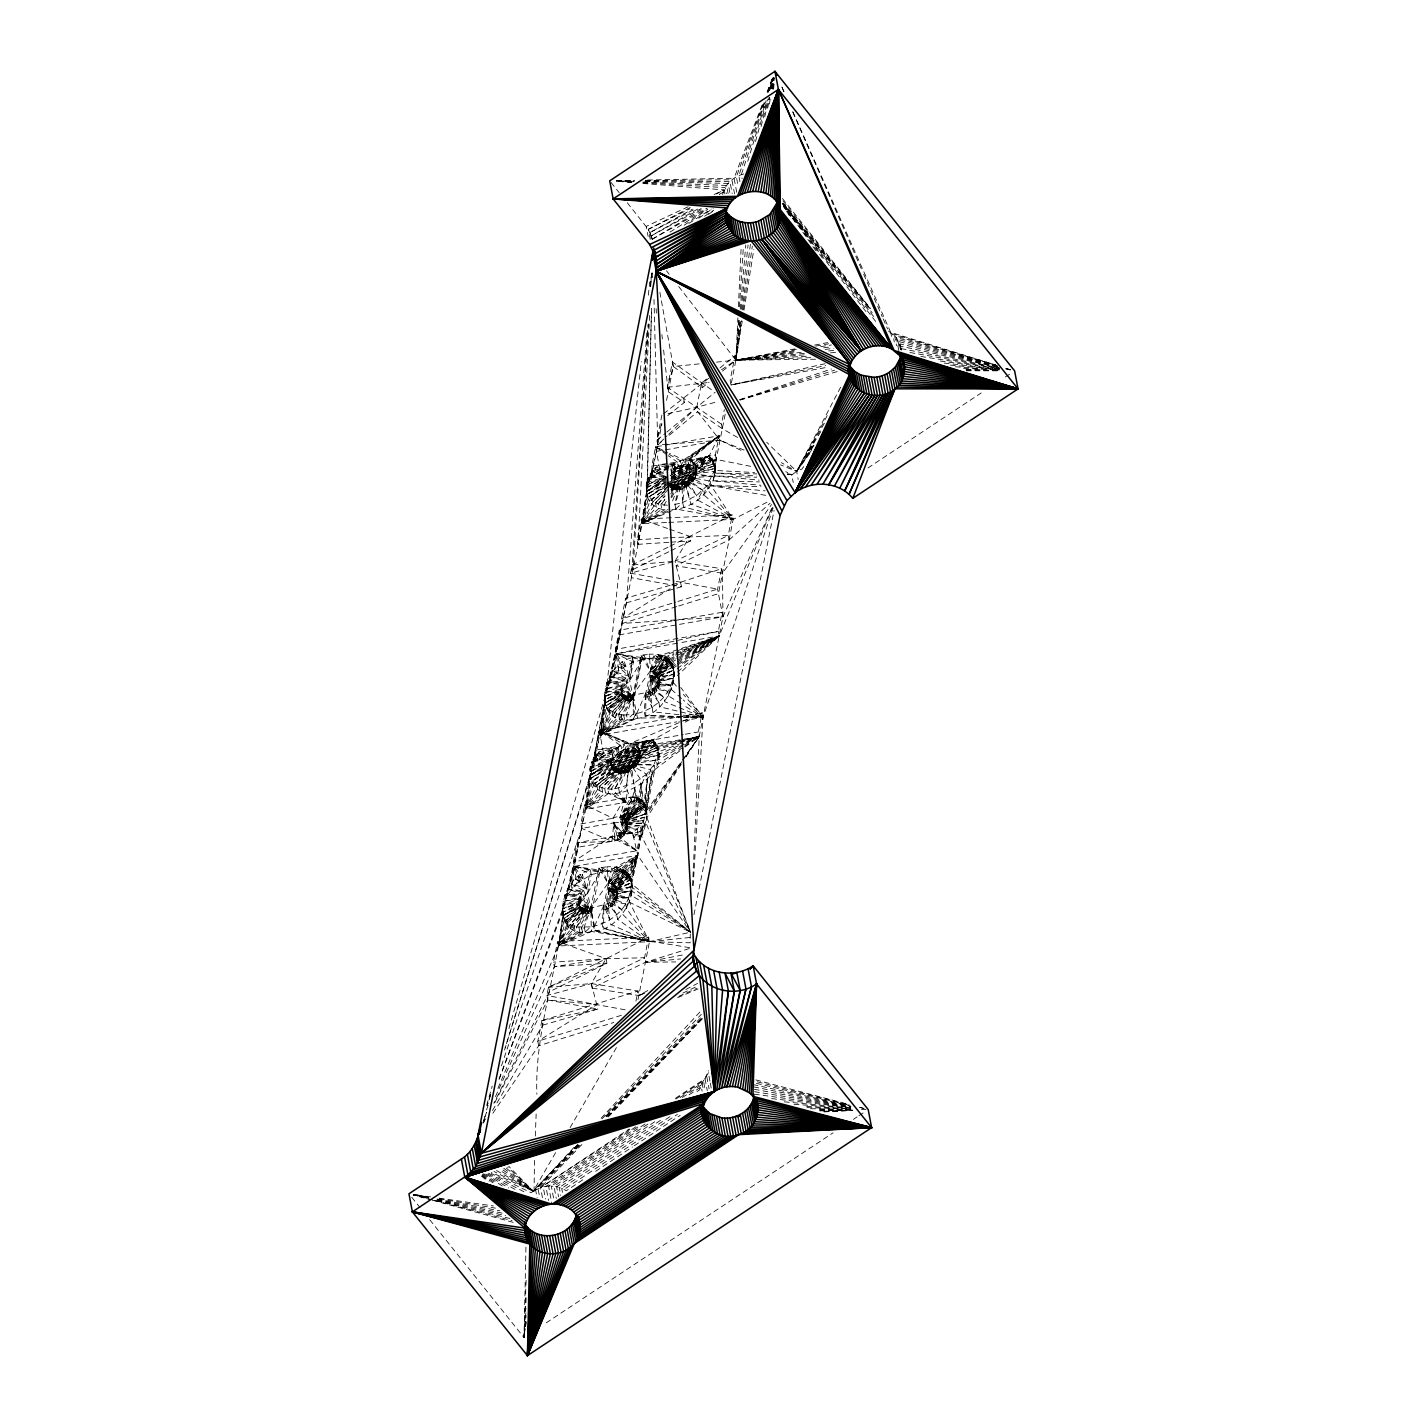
<?xml version="1.0" encoding="UTF-8"?>
<svg xmlns="http://www.w3.org/2000/svg" width="1427" height="1427" viewBox="0 0 1427 1427"><rect width="100%" height="100%" fill="white"/><g stroke="black" fill="none" stroke-linecap="round" stroke-linejoin="round"><path stroke-width="0.75" stroke-dasharray="5 3.75" d="M497.898 1088.373L558.421 945.994L649.481 941.695L690.49 932.17L632.179 887.362C632.339 879.086 625.222 872.646 617.374 871.701L612.022 866.671L607.081 866.76L608.954 888.093L608.937 908.125L604.638 909.909L603.782 905.396L612.022 866.671C652.924 870.238 624.295 930.868 594.577 930.796C549.484 944.656 556.334 877.141 590.403 870.131L591.26 874.644L587.585 893.141L591.688 912.674C575.866 918.399 574.671 893.213 586.729 888.611L590.403 870.131M677.504 726.343L652.835 739.899L637.744 746.339L638.6 750.852L611.594 768.154C609.543 760.716 615.697 753.759 621.904 750.441L621.048 745.929L602.64 748.622L593.935 757.594L594.791 762.125L596.486 759.717L595.541 749.853L599.34 730.695L630.288 743.485C648.786 745.233 638.868 773.559 623.403 772.988C601.07 775.664 611.559 739.739 630.288 743.485L652.835 739.899C685.067 777.269 585.623 824.11 590.189 766.888L592.473 766.638C595.523 738.954 610.292 715.159 629.646 696.037L648.143 692.077L651.051 695.609C658.65 691.863 661.985 682.445 658.329 674.686L672.991 666.908L674.293 674.864C674.472 666.57 667.354 660.148 659.488 659.185L654.137 654.155L645.896 692.88L646.752 697.393L651.051 695.609L651.069 675.577L649.196 654.244C695.555 651.122 669.548 717.674 636.692 718.28C591.42 732.033 598.448 664.643 632.518 657.615L633.374 662.128L629.699 680.625L633.82 700.158C617.98 705.866 616.803 680.75 628.843 676.095L632.518 657.615L629.699 680.625L623.528 686.619L621.548 693.593L621.583 694.788L630.502 700.568L629.646 696.037L622.832 694.574L620.691 689.063L604.584 692.88L605.262 701.085L594.791 762.125L505.104 1047.953M682.623 746.018L658.614 759.788L657.793 747.284L639.064 755.008C636.174 765.71 616.089 775.557 610.435 762.517L590.189 775.503L611.238 764.658L635.889 748.907L640.152 753.545L640.402 754.58L615.501 772.168L614.645 767.637L592.58 780.819L593.436 785.349C578.452 824.164 577.864 866.92 563.933 905.913L499.093 1078.883M671.885 509.51C696.412 509.938 727.645 478.562 709.148 456.034L690.222 460.118L680.429 460.725L670.529 467.467M725.184 414.205L716.211 459.44L713.446 480.845L761.001 485.305M637.994 999.631L649.481 941.695L648.625 937.164L606.1 958.694L591.313 983.578L592.169 988.09L645.396 962.28L691.274 947.956L591.349 931.439L590.849 908.143L598.805 867.937L607.081 866.76L607.938 871.273L617.374 871.701L637.762 855.308L645.932 807.95L626.096 820.079C630.698 829.872 622.493 840.806 611.987 841.324L578.006 847.228L565.716 899.599L564.86 895.068L581.449 893.302L582.305 897.815L591.688 912.674L599.661 872.45L598.805 867.937L602.533 871.951L607.938 871.273L637.762 855.308L640.705 831.638L577.15 842.715L573.351 861.854L576.615 883.474L568.41 893.748L567.554 889.217L583.75 890.84L591.688 912.674L579.433 906.109L578.898 898.849L563.094 901.4L563.326 909.927C557.779 971.912 534.572 1031.471 536.873 1094.224M693.201 885.668L703.029 717.317L702.173 712.804L599.34 730.695L600.196 735.226L633.463 718.923L632.964 695.645L640.937 655.421L649.196 654.244L650.052 658.757L659.488 659.185L673.883 653.584M604.638 909.909L608.954 888.093L617.427 897.155L616.571 892.624L630.645 890.894L631.501 895.425L690.49 932.17L645.503 813.907L626.524 821.328L644.665 817.207L645.521 821.738L641.561 836.168L623.349 830.585L625.65 833.172L624.794 828.641C631.572 820.347 620.549 813.551 613.004 818.313L584.66 804.757L585.516 809.287L625.971 802.242L625.115 797.711L613.004 818.313L613.86 822.826L617.945 839.647L617.088 835.134L624.794 828.641L632.643 833.065L637.762 855.308L619.443 872.165L618.587 867.652L590.849 908.143L593.721 926.266L591.349 931.439L558.421 945.994L563.13 913.601L562.47 905.396L563.933 905.913L581.734 828.427L580.878 823.914L584.66 804.757L630.93 797.087L633.499 797.104L634.355 801.635L625.971 802.242L608.651 793.466L607.795 788.935L625.597 767.672L626.453 772.203L637.976 763.534L637.12 759.021L658.15 752.457L653.976 764.961L631.162 764.836L634.605 787.918L634.355 801.635C652.852 801.974 646.27 826.108 641.561 836.168L690.49 932.17L629.557 902.292L628.701 897.761L631.251 886.666L630.859 879.424L616.196 887.202C619.871 894.961 616.535 904.379 608.937 908.125L608.08 903.594C617.356 900.883 621.316 882.314 608.098 883.581L598.805 867.937M676.416 686.191L673.615 682.909L673.437 670.333L658.614 675.417L659.791 682.552L651.069 675.577L646.752 697.393M429.759 1219.764L524.012 1337.563L525.974 1245.682M668.728 542.331L638.03 544.347L647.305 487.552L651.515 308.446L646.984 489.532C644.933 501.43 656.991 510.955 668.264 509.724M501.448 1065.826L581.734 828.427L613.86 822.826L624.205 835.116L619.924 817.493L633.499 797.104L637.905 797.854L640.616 803.08L640.438 779.32L631.162 764.836L650.712 769.635L651.568 774.147L646.538 810.75L681.232 761.84M525.082 1328.698L524.012 1337.563L526.206 1278.324M534.429 1160.329L534.055 1195.184M535.321 1136.088L536.142 1114.059M608.651 793.466L585.516 809.287L596.878 785.189L617.695 768.6L619.675 773.238L639.92 759.539L639.546 750.067L652.835 739.899L683.194 734.602M692.577 885.471L699.23 736.475L722.936 616.803L722.508 573.226L721.652 568.713L675.007 561.257L689.794 536.374L732.336 514.844L733.193 519.374L718.459 593.65L722.936 616.803L620.121 634.712L615.465 649.339L618.729 670.958L614.163 675.863L607.831 687.083L508.315 1030.597M689.883 937.485L649.481 941.695L610.649 924.321L606.029 904.575L606.885 909.106L608.954 888.093L617.677 895.068L616.66 891.054L613.325 888.736L608.954 888.093L616.91 899.081L616.054 894.551L628.701 897.761C622.636 913.655 606.885 924.143 590.493 926.908L585.248 932.116L558.421 945.994L567.518 926.194L567.678 922.663L584.749 908.517L590.849 908.143L608.08 903.594L616.714 914.761L617.57 919.291L649.481 941.695L690.133 942.783L690.293 933.954M731.391 382.918L735.904 360.157L737.866 317.864M738.401 306.734L741.095 248.851M649.66 315.403L638.03 544.347L637.173 539.834L641.276 519.143L732.336 514.844L728.252 535.446L729.108 539.959L675.863 565.77L722.508 573.226L771.525 504.552M651.568 277.605L651.8 273.163M524.868 1328.805L524.012 1337.563L526.188 1297.892M626.721 824.235L623.1 822.113L613.86 822.826L611.987 841.324L581.734 828.427L591.616 762.125L612.504 753.652L612.129 760.609L633.677 748.212L635.889 748.907L635.033 744.395L652.835 739.899L653.691 744.412L658.65 751.815L682.998 742.611M673.954 620.674L722.098 612.29L718.298 631.43L616.321 653.869L614.163 675.863L609.668 676.719L610.524 681.232L633.053 569.498L648.393 323.947M650.73 286.345L651.568 273.074L650.605 286.506M682.784 747.516L657.187 764.694L657.776 755.275L637.12 759.021L658.15 749.799L659.006 754.33L683.141 743.61M670.066 537.676L728.252 535.446L675.007 561.257L681.571 586.711L631.412 577.703L648.126 324.286M633.32 768.386L632.464 763.873L653.976 764.961C644.522 775.378 638.208 787.811 638.761 802.366L634.605 787.918L631.786 801.599L627.345 790.915L626.489 786.384L629.057 766.138L632.018 769.349L631.162 764.836L646.538 774.183L647.394 778.714L645.468 807.718L643.791 801.867L637.905 797.854L621.173 817.493L620.781 822.023L625.65 833.172M722.508 371.127L735.904 360.157L738.544 320.219M739.418 306.912L743.378 246.996M524.012 1337.563L524.672 1328.68M524.851 1326.468L526.171 1308.72M773.648 89.098L774.147 82.445M646.806 332.83L626.435 602.854L606.065 693.397L600.196 735.226L676.773 721.884M650.302 286.363L650.98 277.498M671.1 476.993L689.937 464.364L690.222 460.118L695.181 464.203L696.661 470.732L670.904 487.784C685.192 498.005 709.736 467.307 687.404 464.15L670.155 475.601L688.706 464.185L689.08 459.833L719.154 435.77L720.011 440.301L743.913 451.699M721.438 369.807L735.904 360.157L739.329 320.272M740.274 309.195L745.786 244.962M565.716 899.599L574.207 866.385L637.762 855.308L630.734 880.905L629.182 875.019L615.322 885.935L615.608 889.913L608.954 888.093L617.16 898.261L616.303 893.73L630.645 890.894L629.557 902.292L649.481 941.695L594.577 930.796L593.721 926.266M681.571 698.481L671.671 689.776L673.366 674.168L658.917 677.094L655.796 686.387L648.143 692.077L649 696.59L651.069 675.577L657.062 676.933L659.666 680.75L651.069 675.577L652.924 694.45L650.213 691.096L652.763 711.805L681.178 714.927M525.082 1326.611L526.135 1315.658M773.273 88.866L774.13 80.108M575.759 878.943L586.729 888.611L582.198 874.198L583.054 878.711L578.773 876.481L579.612 881.012L575.759 878.943L576.615 883.474L591.26 874.644L602.533 871.951L601.695 867.438L607.938 871.273L574.207 866.385L572.049 888.379L571.192 883.848L586.729 888.611L587.585 893.141L581.413 899.135L579.469 907.304L588.388 913.084L587.532 908.553L572.013 925.481L570.871 928.923L558.421 945.994L557.565 941.463L648.625 937.164L644.558 957.749L645.396 962.28L675.702 961.923M639.314 749.014L652.835 739.899L633.963 743.984L634.819 748.497L591.099 778.197C595.059 787.151 605.762 790.094 614.769 788.863L625.597 767.672L611.148 789.06L612.005 793.59L625.971 802.242L615.626 793.376L614.769 788.863L628.486 766.442L626.489 786.384L619.514 792.841L625.971 802.242L627.345 790.915M650.712 769.635L647.394 778.714L644.647 806.398L643.791 801.867L622.243 817.582L622.029 822.023L626.685 831.138L625.829 826.608L640.224 825.805L643.506 820.293L626.649 822.291L644.665 817.207M667.087 463.543L658.899 464.756L651.889 471.338L646.449 483.022L647.305 487.552L652.745 475.851L651.818 465.987L655.599 446.847L719.154 435.77L715.355 454.928L709.148 456.034L695.573 465.166C697.286 472.712 690.918 479.329 684.746 482.594L682.748 502.536L683.604 507.049L733.193 519.374L768.778 501.323M677.575 643.202L616.321 653.869L607.831 687.083L605.209 688.884L606.065 693.397L641.294 361.566M648.34 295.193L649.749 281.922M716.461 362.137L735.904 360.157L740.114 320.272M741.273 309.195L748.069 244.927M525.35 1326.486L526.153 1319.85M772.845 89.063L774.183 77.986M815.548 359.229L735.904 360.157L740.809 320.825M742.183 309.909L750.388 244.356M633.481 837.595L641.08 830.318L640.224 825.805L632.643 833.065L633.481 837.595L641.561 836.168L642.025 823.165L626.631 823.325L627.505 826.804L626.275 820.471L645.503 813.907L626.096 820.079L645.682 806.237L643.791 801.867M641.08 830.318L642.881 827.678L642.025 823.165L626.453 824.467L627.309 828.998L623.1 822.113L622.243 817.582L642.774 800.672L643.631 805.203L647.394 778.714M668.799 551.75L633.053 569.498L642.132 523.673L646.984 489.532L646.146 485.002L666.623 476.172L647.876 478.259L648.732 482.79L646.449 483.022L647.305 487.552M525.618 1326.593L526.26 1322.205M772.417 88.902L774.023 77.932M810.821 357.66L735.904 360.157L741.576 320.683M743.164 309.713L752.332 246.122M666.552 522.514L642.132 523.673L646.859 492.707M714.927 467.949L716.211 459.44L715.355 454.928L710.004 460.564L713.536 464.292L715.284 470.464L754.598 472.551M634.819 748.497L611.362 763.142L610.506 758.629L589.868 768.868L590.6 776.556L585.516 809.287L605.53 793.02L604.673 788.489L622.547 768.475L623.403 772.988L637.976 763.534M643.631 805.203L641.294 783.851L642.239 804.025L641.383 799.512L622.243 817.582L644.612 803.187L646.11 809.163L653.976 764.961L654.832 769.492L646.538 810.75M806.291 356.251L735.904 360.157L742.236 321.093M743.984 310.248L753.848 249.475M563.362 916.955L558.421 945.994L582.448 932.134L590.849 908.143L595.434 930.582L649.481 941.695L626.596 908.553L625.74 904.04L613.681 898.903L614.538 903.416L608.954 888.093L616.179 890.448L615.822 886.524L629.878 876.392L631.287 882.368L637.762 855.308L690.49 932.17L632.107 891.197L631.251 886.666L616.803 889.61L617.552 893.248L608.954 888.093L610.81 906.966L609.953 902.435L621.744 909.695L622.6 914.225L649.481 941.695L602.908 928.192L602.051 923.679L603.782 905.396L609.793 919.809L608.08 903.594M652.924 694.45L652.068 689.937L654.583 693.112L651.069 675.577L659.542 684.639L658.685 680.108L672.759 678.396C669.209 697.714 651.354 711.36 632.607 714.41L627.381 719.6L600.196 735.226L605.494 704.456L604.406 696.572L620.691 689.063L622.047 696.84L627.719 700.514L626.863 696.001L608.776 709.148L609.632 713.678L600.196 735.226L636.692 718.28C627.719 696.965 641.062 676.344 640.937 655.421L644.665 659.435L650.052 658.757L719.154 635.96L772.453 507.513M769.367 104.046L770.491 97.5M771.989 88.795L773.862 77.896M651.568 774.147L645.468 807.718L644.612 803.187L623.135 817.76L627.309 828.998L622.029 822.023L621.173 817.493L633.499 797.104M592.473 766.638L605.44 697.411L591.046 771.401L589.868 768.868L610.31 760.02L612.094 769.171L639.26 751.69L638.921 748.051L652.835 739.899L631.59 743.538L632.446 748.051L612.129 760.609L611.273 756.078L591.616 762.125L592.473 766.638L596.397 754.366L603.496 753.135L599.34 730.695L628.897 743.574L629.753 748.087L612.129 760.609L631.144 748.016L633.677 748.212L632.821 743.699L652.835 739.899L638.404 747.159L639.26 751.69L612.754 770.098L611.898 765.568L591.099 778.197L612.736 766.388L613.592 770.919L640.152 753.545L639.546 750.067L654.279 741.13L655.136 745.643L699.23 736.475L698.374 731.944L702.173 712.804L630.288 743.485L631.144 748.016L621.904 750.441L624.152 744.591L599.34 730.695L621.048 745.929M667.925 511.401L642.132 523.673L647.305 496.15L646.146 485.002L666.587 477.456L646.449 491.637L648.215 498.844L642.132 523.673L675.774 508.993L682.748 502.536L696.697 495.454L706.971 485.769L714.035 471.409L694.164 473.853L695.02 478.384L679.662 489.14L676.273 484.859L670.94 483.771L671.796 488.302L696.751 471.838L672.741 488.712L671.903 484.181M626.596 908.553L628.701 897.761L615.269 896.424L616.125 900.936L608.954 888.093L616.66 891.054L615.822 886.524M681.357 703.886L668.71 696.055L670.815 685.263L658.168 682.052L659.024 686.565L651.069 675.577L657.722 677.397L656.866 672.884L650.213 671.065L640.937 655.421M625.222 1009.817L546.862 995.511L591.313 983.578L644.558 957.749L606.1 958.694L548.485 987.288L546.862 995.511L547.718 1000.024L494.17 1103.82M495.472 1096.596L554.336 966.668L553.48 962.155L557.565 941.463L606.1 958.694L606.957 963.207L549.341 991.801L493.849 1103.303M671.778 621.048L619.264 630.199L615.465 649.339L718.298 631.43L719.154 635.96L677.433 675.631M670.119 585.302L625.579 598.323L621.494 618.926L622.35 623.438L606.065 693.397M661.896 415.061L656.902 440.337L657.758 444.849L720.011 440.301L744.216 450.111M667.747 415.632L684.389 402.432L668.264 391.819L667.408 387.306L672.42 361.994L711.752 389.946M670.815 468.984L671.386 471.998L674.757 468.805L673.901 464.274L650.195 473.746L651.051 478.259L661.932 423.801M666.57 400.363L673.276 366.507L659.898 292.392M613.004 716.425L612.147 711.895L628.183 696.073L629.039 700.603L622.047 696.84L630.502 700.568L621.548 693.593L633.82 700.158L641.793 659.934L644.665 659.435L643.809 654.922L650.213 671.065L618.605 714.463L619.461 718.994L600.196 735.226L606.136 707.489L604.638 699.926L620.888 691.346L604.406 696.572L620.727 690.258M665.232 449.844L720.011 440.301L697.607 411.761L696.768 407.23L701.549 383.06L708.256 377.566M767.655 108.238L769.813 97.393M771.525 88.706L773.684 77.861M578.006 847.228L577.15 842.715L611.987 841.324L611.131 836.793L615.144 840.61L613.86 822.826L622.368 836.953L621.512 832.423L632.643 833.065L619.496 833.903L620.353 838.434L617.088 835.134L636.906 850.777L611.131 836.793L573.351 861.854L636.906 850.777L640.705 831.638L641.561 836.168L637.976 833.725L637.12 829.194L625.829 826.608M737.563 437.465L722.312 428.706L721.456 424.194L724.327 409.674M719.975 367.97L735.048 355.644L730.125 380.474L730.981 384.987L828.659 367.024M635.925 1001.237L637.958 991.034L591.313 983.578L548.485 987.288L549.341 991.801M693.968 914.689L774.076 510.438M764.747 116.836L769.117 97.339M771.079 88.67L773.505 77.843L770.17 90.436M667.051 453.251L655.599 446.847L656.456 451.36L648.732 482.79L652.656 470.518L659.756 469.269L655.599 446.847L667.64 452.448M761.09 126.504L768.029 98.927M722.633 194.643C724.702 184.208 733.817 176.252 743.966 173.951M625.115 797.711L619.924 817.493L630.93 797.087L631.786 801.599M668.781 522.407L733.193 519.374L707.828 490.299L710.236 481.095L691.346 477.653L692.202 482.165L682.712 488.355L681.856 483.824L684.746 482.594L690.864 504.052L733.193 519.374L711.092 485.626L710.236 481.095M755.489 141.541L766.709 101.121M769.67 90.49L773.202 77.736M681.196 717.567L637.548 718.066L632.964 695.645L623.724 715.105L624.58 719.618L600.196 735.226L607.224 710.2L605.28 702.958L621.191 692.327L604.638 699.926M721.456 424.194L667.408 387.306L673.276 366.507L672.42 361.994M661.593 423.73L656.902 440.337L665.196 433.433M486.661 1105.283L492.226 1086.072M747.748 161.376L766.121 100.657M769.278 90.186L773.077 77.629M668.674 464.15L674.543 463.793L674.757 468.805L677.343 462.045L668.282 455.712M504.534 1050.04L590.724 773.38L585.516 809.287L602.676 792.235L601.819 787.722L620.014 768.725L620.852 773.256L638.761 762.232L637.905 757.719L658.15 749.799L638.565 756.381L639.403 760.912L620.852 773.256M619.461 718.994L632.964 695.645L633.82 700.158L622.261 689.384L621.405 684.871L605.209 688.884L621.03 686.333L621.887 690.864L633.82 700.158L626.721 682.855L628.843 676.095L624.33 661.682L625.187 666.195L618.729 670.958L613.307 671.332L614.163 675.863M764.676 102.976L741.344 174.683L742.094 178.696M768.118 92.434L772.917 77.682L767.405 92.024M632.964 695.645L626.524 715.088L627.381 719.6M671.154 491.441L676.273 484.859L681.856 483.824L674.917 504.462L675.774 508.993L733.193 519.374L703.654 494.848L702.798 490.317L688.742 480.007L689.58 484.52M773.166 507.798L703.029 717.317L678.967 721.509M486.536 1109.956L488.658 1103.642M666.409 510.723L642.132 523.673L649.695 501.483L669.281 485.091M764.123 102.637L738.794 175.646L739.935 181.675M767.744 92.202L772.81 77.611M623.688 699.087L622.832 694.574L606.368 705.687L608.723 712.59L600.196 735.226L614.983 717.496L616.286 713.839L629.646 696.037L633.82 700.158L625.49 684.05L624.634 679.537L609.668 676.719L623.581 680.786L624.437 685.317L633.82 700.158L622.814 687.975L621.958 683.462L606.974 682.552L607.831 687.083L620.121 634.712L619.264 630.199M572.869 930.012L574.171 926.337L587.532 908.553L576.472 926.979L577.329 931.51L558.421 945.994L564.022 920.005L562.274 909.07L578.577 901.579L579.915 909.356L585.587 913.03L584.749 908.517L580.361 906.769L578.613 902.774L562.274 909.07L578.773 903.862L579.915 909.356L586.925 913.102L586.069 908.589L570.015 924.411L558.421 945.994L579.808 931.92L590.849 908.143L591.688 912.674L579.754 903.38L578.898 898.849L562.47 905.396L578.577 901.579L579.469 907.304L588.388 913.084L586.069 908.589L572.013 925.481L572.869 930.012L558.421 945.994L565.11 922.716L562.506 912.442L578.773 903.862M762.856 104.439L736.368 176.823L738.258 186.866M703.654 494.848L706.971 485.769L691.346 477.653L712.59 476.315L713.446 480.845L759.432 481.916M486.589 1112.239L483.468 1120.57L486.607 1112.436M499.129 1079.365L563.326 909.927M668.96 454.321L680.429 460.725L678.2 466.575L675.399 468.324L674.543 463.793L668.639 465.095M672.599 500.913L678.806 484.609L679.662 489.14L694.236 479.668L693.379 475.155L712.59 476.315L694.164 473.853L714.41 468.609L715.266 473.122L756.738 476.065M736.724 192.27L734.067 178.197L762.393 104.225M767.102 91.899L772.613 77.522M624.509 699.622L623.653 695.092L607.866 708.077L609.793 710.147L610.649 714.659L600.196 735.226L621.94 719.422L623.724 715.105L632.607 714.41M708.523 1072.694L702.084 1082.932L699.498 1089.925L693.968 1093.581M483.182 1122.96L484.912 1118.893M675.453 1098.291L705.027 1078.723L708.452 1070.642M670.958 497.06L676.273 484.859L677.129 489.372L695.02 478.384M667.551 528.489L641.276 519.143L642.132 523.673L653.138 501.323L668.764 487.035M636.692 713.554L645.896 692.88L651.907 707.293L648.143 692.077M594.577 926.069L603.782 905.396L603.621 927.907L649.481 941.695M614.769 788.863L633.766 783.387L629.057 766.138L629.913 770.651L628.486 766.442L618.658 788.328L619.514 792.841M676.683 606.6L622.35 623.438L722.936 616.803L772.132 507.441M612.504 753.652L613.36 758.165L625.008 749.121L627.434 743.77L599.34 730.695M483.521 1122.978L485.358 1118.929M633.463 718.923L635.836 713.75M610.31 760.02L589.743 772.043L610.292 761.322L611.594 768.154L637.798 750.103L636.941 745.59L652.835 739.899L636.032 744.93L636.888 749.443L611.148 765.835L610.31 760.02L589.726 771.793L591.046 780.016L585.516 809.287L599.233 786.616L618.819 768.707L619.675 773.238L639.403 760.912M750.727 466.344L716.211 459.44L712.626 463.026L710.592 457.246L695.805 466.201L709.148 456.034L719.154 435.77L683.694 459.904L681.285 465.256L673.58 469.786L672.723 465.256L671.386 471.998L684.55 464.435L687.404 464.15L686.548 459.619L719.154 435.77L690.222 460.118L691.078 464.649L671.1 478.223M674.436 657.883L666.659 661.7L665.803 657.187L650.213 671.065L658.632 654.654L661.557 659.649L673.901 654.583M601.695 867.438L608.098 883.581L616.518 867.17L619.443 872.165M590.189 766.888L610.506 758.629L591.616 762.125L593.935 757.594L618.248 747.659L619.104 752.19L625.008 749.121L624.152 744.591M642.881 827.678L644.362 824.824L643.506 820.293L626.631 823.325M840.628 387.181L796.658 471.409L788.774 477.01M733.193 519.374L697.553 499.985L702.798 490.317L687.422 480.988L688.278 485.501M827.214 415.614L796.658 471.409L798.175 479.454M671.564 497.72L678.806 484.609L674.917 504.462L682.748 502.536L681.856 483.824M824.396 423.213L796.658 471.409L780.533 464.863M555.602 1152.659L533.288 1191.17L531.147 1192.74L491.28 1173.493M570.087 1127.633L618.034 1044.849M641.793 659.934L629.699 680.625L628.843 676.095L620.888 663.965L625.187 666.195L633.374 662.128L641.793 659.934L616.321 653.869L621.744 668.496L617.873 666.427L618.729 670.958M587.585 893.141L599.661 872.45L574.207 866.385L579.612 881.012M492.511 1110.509L542.742 1025.157L541.885 1020.644L637.958 991.034L638.814 995.547L644.95 993.138M612.147 711.895L626.863 696.001L609.793 710.147L618.605 714.463L629.646 696.037M666.266 501.412L664.054 505.087L664.911 509.6L642.132 523.673L653.994 505.854L653.138 501.323L647.359 494.331L667.551 480.792L646.449 491.637L646.003 488.177L666.587 477.456L646.377 491.316M670.726 494.045L676.273 484.859M820.793 431.543L796.658 471.409L781.407 462.651M813.336 445.188L796.658 471.409L766.691 442.227M681.196 764.408L646.36 818.438L645.985 809.805L626.096 820.079M686.012 756.952L699.23 736.475L653.691 744.412M677.629 671.974L719.154 635.96L665.16 660.933L664.304 656.42L650.213 671.065L660.701 655.136L661.557 659.649M813.979 445.492L796.658 471.409L802.028 468.966L804.543 465.345M645.985 809.805L646.841 814.335L680.947 763.623M685.834 756.381L699.23 736.475L656.313 746.892L655.457 742.379L639.635 751.173L654.279 741.13M492.85 1113.274L538.657 1045.759L613.878 1022.446M681.749 761.804L646.788 812.48L645.682 806.237L625.615 819.383L626.185 823.575M682.998 759.985L699.23 736.475L657.241 748.158L656.384 743.645L639.599 752.35L640.455 756.881L617.481 772.899L615.608 768.065L594.791 783.441L595.648 787.954M811.785 449.808L796.658 471.409L809.751 453.536M614.948 889.449L614.092 884.936L629.182 875.019L630.038 879.549L637.762 855.308L623.046 873.449L620.549 868.258L608.098 883.581L622.19 868.936L624.544 874.216L637.762 855.308L631.715 883.937L690.49 932.17L645.521 821.738M682.516 760.02L699.23 736.475L657.901 749.46L657.044 744.93L639.421 753.617L640.259 758.129L618.551 773.113L616.625 768.368L594.791 783.441L614.645 767.637L616.464 772.578L640.455 756.881L639.421 753.617L656.384 743.645M664.679 491.512L653.138 501.323L655.492 502.75L656.331 507.281L642.132 523.673L661.789 509.154L660.933 504.641L664.804 499.236M671.225 490.228L675.096 484.823L675.952 489.354L695.663 477.046L694.824 472.515L714.428 465.951L715.266 473.122L756.774 473.889M607.795 788.935L622.547 768.475L601.819 787.722M641.383 799.512L621.173 817.493L635.818 797.372L638.761 802.366L637.905 797.854M563.13 913.601L562.506 912.442L579.059 904.825L563.166 915.474L580.361 906.769L581.574 911.603L580.718 907.073L564.254 918.185L570.015 924.411L576.472 926.979L590.849 908.143L578.952 927.407L579.808 931.92M668.549 489.069L655.492 502.75L660.933 504.641L664.768 499.682M650.213 671.065L662.681 655.742L663.519 660.273L673.455 655.938M642.132 523.673L658.935 508.387L658.079 503.856L664.697 495.882M671.332 487.909L673.972 484.716L675.952 489.354L696.18 475.673L695.324 471.16L714.071 463.436L715.284 470.464M628.183 696.073L614.127 712.965L614.983 717.496M658.079 503.856L665.178 495.936M670.833 489.586L675.096 484.823M650.195 473.746L652.745 475.851L659.756 469.269M593.935 757.594L596.486 759.717L603.496 753.135M573.993 1147.415L533.288 1191.17L491.334 1172.441M601.124 1118.233L700.621 1011.279M665.803 657.187L652.585 671.243L653.441 675.756L653.637 671.439L668.407 659.006L670.351 664.607L675.988 661.29M624.544 874.216L623.688 869.703L610.471 883.759L611.327 888.272M577.596 1144.543L533.288 1191.17L493.992 1171.513M602.033 1118.822L701.317 1014.312M669.994 487.535L672.902 484.502L673.758 489.015L696.519 474.263L695.68 469.751L712.697 459.779L713.536 464.292L716.211 459.44L710.004 460.564L709.148 456.034L691.292 460.529L692.149 465.059L670.975 479.561M496.453 1170.532L533.288 1191.17L540.565 1187.656L583.697 1142.635M608.348 1116.913L702.316 1018.842M578.096 1144.757L533.288 1191.17L499.771 1170.158M605.904 1115.932L701.692 1016.702M579.808 1145.328L538.033 1188.62L539.549 1196.647M607.67 1116.467L702.084 1018.682M578.791 1145.31L535.589 1189.779L537.123 1197.824M606.564 1116.717L702.227 1018.218M578.203 1145.132L533.288 1191.17L500.984 1168.57M606.065 1116.574L702.048 1018.164M621.173 817.493L639.76 798.567L640.616 803.08M600.196 735.226L617.142 718.352L616.286 713.839M655.492 502.75L664.732 493.742M670.886 487.713L673.972 484.716L674.828 489.229L696.18 475.673M653.994 299.438L657.758 444.849L667.105 435.824M668.674 434.325L696.768 407.23L715.141 392.247M669.263 663.537L667.176 658.043L652.585 671.243L668.407 659.006L669.263 663.537L719.154 635.96L679.769 642.81M729.108 539.959L770.116 503.196M608.098 883.581L623.688 869.703M620.014 768.725L599.233 786.616L600.071 791.147L585.516 809.287L591.955 782.71L590.6 776.556M597.735 789.72L596.878 785.189L616.625 768.368L617.481 772.899L640.259 758.129L639.064 755.008L657.044 744.93M646.538 774.183L633.766 783.387M612.361 888.468L611.523 883.955L626.275 871.522L627.131 876.053L637.762 855.308L612.879 871.201L612.022 866.671M666.855 432.06L696.768 407.23L717.924 401.576M657.758 444.849L662.734 440.711M669.37 435.199L697.607 411.761L722.312 428.706M663.573 413.741L708.791 378.244M699.194 363.885L673.276 366.507L702.405 387.591L709.112 382.097M608.776 709.148L625.668 695.805L627.719 700.514L622.457 697.696L621.601 693.183L605.28 702.958L622.832 694.574M673.401 669.869L671.992 663.876L658.329 674.686L672.991 666.908M567.518 926.194L566.662 921.664L583.536 908.321L585.587 913.03L580.343 910.212L579.487 905.699L563.166 915.474L580.718 907.073M630.734 880.905L629.878 876.392L616.196 887.202L630.431 877.855L632.179 887.362M654.583 693.112L653.727 688.599L656.652 690.9L651.069 675.577L658.311 677.932L657.455 673.419L671.296 662.503L672.848 668.407L676.416 665.91M657.062 676.933L656.206 672.42L670.458 661.254L671.314 665.767L719.154 635.96L675.684 651.354M614.092 884.936L628.344 873.752L629.2 878.283L637.762 855.308L621.405 872.789L620.549 868.258M677.326 668.692L719.154 635.96L675.952 652.781M669.495 660.077L654.583 671.689L654.494 675.952L653.637 671.439L669.495 660.077L670.351 664.607M613.325 888.736L612.468 884.205L627.381 872.593L628.237 877.123L637.762 855.308L625.9 875.09L625.044 870.559L610.471 883.759L626.275 871.522M682.712 488.355L694.236 479.668M582.466 908.018L583.322 912.549L581.538 907.608L565.752 920.593L583.536 908.321L584.392 912.834L582.466 908.018L565.752 920.593L566.608 925.106L558.421 945.994L575.027 930.868L574.171 926.337M596.878 785.189L618.819 768.707M625.615 819.383L645.254 804.65L646.11 809.163M654.832 769.492L683.248 748.354M685.014 747.034L699.23 736.475L685.031 741.844M682.213 663.341L719.154 635.96L675.952 653.727M668.425 486.75L651.051 499.575L651.907 504.088M566.662 921.664L584.749 908.517L570.015 924.411L570.871 928.923M646.841 814.335L645.682 806.237L625.864 819.722L627.47 827.856L624.669 822.541L624.651 818.492L645.254 804.65L625.008 818.759L625.864 823.29L625.329 819.062L645.254 804.65L623.813 818.01L624.348 822.398L623.492 817.885L644.612 803.187L623.813 818.01L627.309 828.998M672.848 668.407L671.992 663.876L657.936 674.008L658.792 678.538L651.069 675.577L658.025 688.813L657.187 684.282L670.815 685.263L671.671 689.776M675.756 664.643L672.153 667.033L671.296 662.503L656.866 672.884L658.329 674.686L672.563 665.339L673.847 671.421L672.563 665.339M629.182 875.019L614.752 885.4L615.608 889.913M612.736 766.388L592.58 780.819L613.735 767.12L614.591 771.65L640.402 754.58M611.523 883.955L627.381 872.593M637.798 750.103L611.291 767.048L610.292 761.322L590.189 775.503L610.756 763.641M614.591 771.65L640.152 753.545M670.048 483.271L671.796 488.302L696.661 470.732L669.887 487.053L696.037 468.716L695.573 465.166M678.182 664.661L719.154 635.96L675.453 655.064M638.921 748.051L640.491 755.704L616.464 772.578L615.608 768.065M613.592 770.919L639.778 752.582L612.754 770.098M623.403 772.988L638.761 762.232M708.47 214.335L713.857 210.572M673.758 489.015L696.715 473.015L695.181 464.203L709.148 456.034L692.291 461.064L693.147 465.594L671.243 480.685M698.748 218.242L713.304 208.199M709.148 456.034L693.201 461.724L694.057 466.237L667.907 484.306L694.86 467.004L694.004 462.473L709.148 456.034L694.664 463.293L695.52 467.824L669.067 486.232L696.037 468.716M694.86 467.004L668.407 485.323L695.52 467.824L695.181 464.203M612.094 769.171L638.6 750.852M674.828 489.229L696.519 474.263L695.324 471.16L714.428 465.951M590.118 775.182L610.292 761.322M611.291 767.048L636.888 749.443M611.148 765.835L635.889 748.907M625.008 749.121L615.091 755.846L614.234 751.333L591.616 762.125L617.534 748.212L618.39 752.725M684.193 225.234L707.721 209.305M684.603 746.285L699.23 736.475L685.156 742.718M611.362 763.142L633.677 748.212M671.314 473.211L684.55 464.435L683.694 459.904L669.655 453.376M677.129 489.372L695.663 477.046M867.937 467.985L981.205 392.96M1005.339 376.96L1010.905 373.285M542.474 1197.699L540.565 1187.656L629.271 1128.9M629.771 1129.56L540.565 1187.656M675.809 1099.058L703.44 1080.756L705.348 1090.817M635.925 1126.759L545.881 1186.408L543.188 1186.907L545.471 1198.965M680.037 1097.541L702.084 1082.932L703.618 1090.959M637.798 1127.045L548.592 1186.14L545.881 1186.408L548.539 1200.482M682.391 1097.506L700.978 1085.18L702.12 1091.227M645.004 1124.048L551.304 1186.105L548.592 1186.14L551.999 1204.227M689.08 1094.83L700.104 1087.535L700.871 1091.548M647.929 1124.084L553.997 1186.319L551.304 1186.105L553.961 1200.178M654.743 1121.783L556.637 1186.765L553.997 1186.319L556.28 1198.377M660.433 1120.391L559.223 1187.442L556.637 1186.765L558.546 1196.807M669.905 1116.663L561.703 1188.352L559.223 1187.442L560.74 1195.487M562.452 1192.366L561.703 1188.352L564.057 1189.458L677.415 1114.38M582.805 1179.844L566.269 1190.796L564.057 1189.458M595.665 1171.317L632.429 1146.969M634.266 1145.756L680.197 1115.325M546.22 1322.847L833.047 1132.86M853.4 1119.374L857.092 1116.913M858.947 1115.7L864.494 1112.008M677.575 663.448L719.154 635.96L676.38 656.937M615.501 772.168L640.491 755.704M612.468 884.205L628.344 873.752L613.325 884.544L614.181 889.057M669.887 487.053L696.412 469.679M672.741 488.712L696.715 473.015L695.68 469.751L713.357 461.082L714.213 465.594L716.211 459.44L711.449 461.777L710.592 457.246L695.894 467.307L711.77 458.495L712.626 463.026M656.206 672.42L671.296 662.503M657.455 673.419L671.992 663.876M629.878 876.392L615.322 885.935L616.179 890.448M704.546 216.244L713.678 210.268M626.453 772.203L635.943 766.031L635.086 761.501L657.776 755.275L658.614 759.788M668.282 484.413L648.839 496.971L649.695 501.483M688.849 223.415L711.199 209.091M667.586 483.2L694.057 466.237M666.748 478.669L646.449 491.637L667.051 479.775M671.118 479.65L693.147 465.594M639.92 759.539L618.551 773.113L617.695 768.6M670.993 478.455L692.149 465.059M639.599 752.35L655.457 742.379M711.77 458.495L695.859 468.502L712.697 459.779M671.279 477.046L691.078 464.649M669.959 232.084L707.275 208.806M678.77 605.958L718.459 593.65L717.603 589.119L721.652 568.713L680.715 582.198L621.494 618.926L675.827 602.087M671.475 473.193L686.012 464.221L685.156 459.708L719.154 435.77L687.85 459.672L688.706 464.185M629.753 748.087L613.36 758.165L628.29 748.301L627.434 743.77M606.368 705.687L623.653 695.092M564.254 918.185L581.538 907.608L582.377 912.121M668.211 481.72L647.359 494.331L669.031 482.54L648.839 496.971L669.102 484.877M627.291 202.777L648.322 229.337L652.514 239.076L703.422 208.413M630.859 879.424L616.5 887.933L631.323 882.849L616.803 889.61M677.861 660.202L719.154 635.96L675.899 658.471M652.228 239.718L651.479 235.705L697.625 209.073M670.226 475.708L689.937 464.364L689.08 459.833M684.461 744.948L699.23 736.475L685.816 743.306M671.439 473.3L687.404 464.15M652.514 239.076L706.704 208.306M592.169 988.09L638.814 995.547L650.195 989.196M651.211 238.47L650.07 232.44L692.434 209.163M719.386 194.357L723.239 192.235L719.297 194.197M685.085 722.169L702.173 712.804M651.479 235.705L701.228 208.556M668.318 467.271L647.876 478.259L666.819 474.763M670.173 466.272L673.901 464.274L673.58 469.786L684.55 464.435L678.2 466.575L677.343 462.045L669.138 463.258M622.154 693.932L605.28 702.958L622.475 694.253L623.331 698.784L621.601 693.183M563.166 915.474L580.04 906.448L581.217 911.3L580.361 906.769M668.906 467.253L647.876 478.259L667.568 472.23M591.616 762.125L616.446 749.121L617.285 753.634M650.213 239.397L648.322 229.337L691.06 207.093M716.336 193.947L724.095 189.898L724.862 193.911M650.07 232.44L695.181 208.948M675.399 468.324L681.285 465.256L680.429 460.725M673.919 659.506L668.032 662.574L667.176 658.043M685.816 989.5L697.589 983.399M683.908 744.288L659.006 756.988L658.15 752.457M666.587 477.456L645.985 487.927L646.841 492.458M648.322 229.337L689.723 208.841M667.943 547.219L632.197 564.967L630.556 573.19L631.412 577.703M669.941 546.238L689.794 536.374L690.65 540.904L670.797 550.751M668.639 468.377L647.876 478.259L668.817 469.786M682.891 993.067L696.929 986.396M638.565 756.381L657.793 747.284M688.153 206.754L646.217 226.411L648.126 236.472M714.124 194.571L724.095 189.898L642.721 183.441M638.814 995.547L646.681 991.872M658.917 677.094L673.437 670.333L674.222 678.681L673.366 674.168L658.935 678.039L659.773 681.607L651.069 675.577L658.239 688.42L657.383 683.908L670.815 685.263L655.796 686.387L656.652 690.9M678.824 996.314L696.858 988.287M677.629 997.669L698.035 988.947M548.485 987.288L606.957 963.207L554.336 966.668L606.1 958.694L553.48 962.155M673.366 674.168L658.685 680.108L659.791 682.552M631.501 895.425L631.251 886.666L616.571 892.624L617.677 895.068M658.81 676.22L673.437 670.333M616.696 888.736L631.323 882.849M604.584 692.88L621.03 686.333M673.615 652.085L654.993 658.685L654.137 654.155M695.68 469.751L714.071 463.436M646.449 483.022L666.623 476.172M739.757 399.649L831.513 369.004M652.745 475.851L651.889 471.338L674.543 463.793M596.486 759.717L595.63 755.186L618.248 747.659L595.541 749.853M739.882 399.881L834.652 370.199M677.914 601.427L717.603 589.119L676.362 581.413M621.369 1015.328L537.801 1041.228L538.657 1045.759M740.024 400.077L838.059 371.341M672.242 584.678L680.715 582.198M681.571 586.711L626.435 602.854L625.579 598.323M542.742 1025.157L597.877 1009.032L591.313 983.578M672.884 561.828L630.556 573.19L674.186 581.021M631.251 886.666L616.821 890.537L617.659 894.123L608.954 888.093L612.468 905.628L611.612 901.115L625.74 904.04M673.615 682.909L672.759 678.396L658.168 682.052L659.274 685.745L651.069 675.577L659.167 679.198M616.054 894.551L630.645 890.894M563.094 901.4L579.291 897.387L580.147 901.9L591.688 912.674L583.375 896.566L582.519 892.053L567.554 889.217L581.449 893.302M825.127 363.707L730.981 384.987L825.698 365.597M668.05 413.687L696.768 407.23M666.659 465.523L654.85 468.127L655.689 472.658L651.889 471.338M618.248 747.659L598.591 751.993L599.429 756.506L595.63 755.186M694.824 472.515L714.41 468.609M672.759 678.396L658.418 681.214L659.274 685.745M682.356 955.02L645.396 962.28L680.608 958.944M678.681 286.488L735.904 360.157L794.964 348.866M814.639 345.102L827.767 342.587M735.048 355.644L735.904 360.157L796.32 349.526M815.727 346.101L828.677 343.818M651.818 465.987L666.712 464.274M685.37 734.209L698.374 731.944M656.456 451.36L663.038 450.219M580.878 823.914L613.004 818.313M804.132 354.877L735.904 360.157L796.748 350.489M820.65 346.69L831.513 344.959M632.464 763.873L656.331 760.181L657.187 764.694M804.346 353.361L735.904 360.157L797.318 351.541M823.647 347.849L830.229 346.922M667.408 387.306L710.343 382.258M735.904 360.157L801.207 352.308M825.145 349.419L833.867 348.366M576.472 926.979L590.493 926.908M621.887 690.864L621.405 684.871L606.974 682.552L623.581 680.786M828.641 350.953L835.277 350.293M672.866 561.435L632.197 564.967L633.053 569.498M830.55 352.826L837.167 352.308M613.681 898.903L628.701 897.761L615.055 896.798L615.911 901.329L608.954 888.093L617.053 891.714M637.173 539.834L667.872 537.818M670.922 542.189L690.65 540.904M635.086 761.501L656.331 760.181M823.896 1111.901L852.704 1110.384L824.003 1111.597M824.092 1111.241L852.757 1110.152M606.974 682.552L622.689 682.088L623.528 686.619L633.82 700.158M564.86 895.068L580.557 894.604L581.413 899.135L591.688 912.674L580.7 900.491L579.844 895.96L564.86 895.068L579.291 897.387L579.754 903.38M819.722 1110.902L852.775 1109.992M616.393 180.676L634.141 180.301M647.466 180.016L734.067 178.197M819.687 1110.313L852.775 1109.796M683.39 717.549L703.029 717.317L680.768 687.457M632.643 833.065L620.549 833.19L621.405 837.72L613.86 822.826L620.353 838.434M616.393 180.765L634.159 180.605M645.272 180.516L731.908 179.766L734.566 193.84M819.597 1109.617L852.74 1109.582M966.257 370.788L999.239 370.806M616.41 180.854L634.212 180.961M645.343 181.015L729.928 181.514L732.212 193.573M966.168 370.092L999.203 370.592M810.572 1108.725L850.474 1109.296M861.551 1109.457L865.993 1109.528M787.347 474.442L791.717 474.531L793.234 482.576M633.856 181.354L616.303 180.961L633.98 181.782M644.808 181.586L728.145 183.423L730.035 193.466M765.746 495.365L711.092 485.626L760.948 486.714M681.553 716.711L645.022 715.676L644.166 711.163L645.896 692.88L645.735 715.391L703.029 717.317L683.408 694.378M683.694 716.782L703.029 717.317L683.23 699.926M966.008 369.29L999.15 370.324M714.035 471.409L714.873 475.94L756.578 477.26M806.951 1107.602L850.706 1108.993M667.408 505.194L660.933 504.641M642.792 182.139L726.575 185.474L728.091 193.501M624.794 828.641L637.12 829.194M963.528 368.309L999.061 370.057M806.505 1106.407L850.581 1108.672M787.347 474.299L791.717 474.531L785.742 471.677M631.929 182.121L616.393 181.211L631.715 182.567M643.042 182.781L725.219 187.633L726.361 193.662M955.323 366.775L999.239 369.771M794.001 1104.284L850.742 1108.315M618.605 714.463L623.724 715.105M950.328 365.116L999.096 369.45M784.315 1101.84L850.546 1107.941M714.873 475.94L759.164 480.15M711.092 485.626L765.175 490.87M626.453 824.467L640.224 825.805M609.668 676.719L625.864 678.342L626.721 682.855M944.21 363.1L999.221 369.129M683.355 715.159L703.029 717.317L683.158 705.009M771.579 1098.594L850.635 1107.566M940.215 361.049L999.292 368.808M754.348 1094.17L850.688 1107.191M430.615 1196.914L413.295 1194.399L428.421 1197.021M439.266 1198.163L493.385 1205.976M650.052 658.757L616.321 653.869L625.187 666.195M920.807 356.447L999.346 368.469M754.437 1091.726L850.706 1106.817M439.248 1198.805L495.472 1208.152M909.962 352.523L999.364 368.148M754.259 1089.318L850.67 1106.442M428.457 1197.431L413.295 1194.595L428.546 1197.842M437.126 1199.055L499.949 1210.827M901.061 348.58L999.328 367.827M644.665 659.435L616.321 653.869L633.374 662.128M583.054 878.711L574.207 866.385L602.533 871.951M753.795 1086.928L850.938 1106.139M787.401 473.657L791.717 474.531M668.71 696.055L667.854 691.524L653.727 688.599L663.858 697.197L664.714 701.709L703.029 717.317L659.684 706.775L658.828 702.245L652.068 689.937L663.858 697.197M437.233 1199.661L502.5 1213.218M888.504 331.064L896.281 337.485L900.615 346.19L997.402 367.096M1006.017 368.951L1010.316 369.896L1005.964 368.79M753.099 1084.591L848.655 1105.319M413.259 1194.756L428.296 1198.163M436.876 1200.107L505.604 1215.697M756.417 1083.361L848.851 1105.033M997.295 366.757L899.902 343.871L901.043 349.9M413.295 1194.845L428.457 1198.537M437.108 1200.66L510.741 1218.658M757.309 1081.827L849.011 1104.766M859.678 1107.423L863.941 1108.494M997.473 366.489L898.939 341.624L900.455 349.669M432.595 1199.929L413.259 1194.898L430.312 1199.643M434.736 1200.499L512.061 1220.62M755.828 1079.9L849.119 1104.516M859.732 1107.316L863.959 1108.44M997.616 366.257L897.726 339.483L899.634 349.544M432.452 1200.214L513.577 1222.475M997.723 366.061L896.281 337.485L899.331 353.557M995.671 365.258L894.622 335.613L896.531 345.673M792.913 111.823L890.716 332.384L995.725 364.955L892.767 333.918L894.283 341.963M688.742 480.007L706.971 485.769L707.828 490.299M669.584 529.203L689.794 536.374M655.796 686.387L667.854 691.524M579.915 909.356L588.388 913.084L579.433 906.109M574.207 866.385L591.26 874.644M651.069 675.577L659.47 679.948M608.954 888.093L617.356 892.446M488.498 1173.226L527.223 1193.471M621.744 695.877L630.502 700.568M625.864 678.342L613.307 671.332L628.843 676.095L617.873 666.427M571.192 883.848L583.75 890.84M487.766 1173.993L516.057 1189.993M486.001 1174.118L508.743 1188.013M636.906 850.777L614.306 836.097L615.144 840.61M483.628 1173.725L502.197 1185.944M655.599 446.847L666.48 454.446M652.656 470.518L655.689 472.658M596.397 754.366L599.429 756.506M482.611 1174.082L496.774 1184.089M482.326 1174.885L492.797 1182.787M503.767 1168.249L533.288 1191.17L508.725 1166.269M482.112 1175.705L489.033 1181.253M611.612 901.115L621.744 909.695M481.416 1176.044L486.429 1180.307M506.264 1168.053L533.288 1191.17L507.62 1167.161M686.03 486.892L685.174 482.362L696.697 495.454L697.553 499.985M783.173 203.258L870.238 308.91M875.643 321.414L783.013 203.383L872.218 312.816M782.924 200.868L870.452 308.785M782.442 198.514L870.595 308.678M783.066 203.33L875.393 318.703M611.077 182.495L619.193 192.645M411.743 1197.253L420.055 1207.634M666.427 270.702L669.156 274.216M658.828 702.245L650.213 691.096L651.051 695.609M782.941 203.455L867.687 313.886M829.301 265.618L782.87 203.544L823.343 259.393M830.639 267.384L834.617 272.718M782.638 203.651L816.957 252.311M782.567 203.776L796.32 223.95M783.637 205.666L790.915 216.726M578.773 876.481L586.729 888.611M620.781 822.023L626.685 831.138M687.422 480.988L696.697 495.454M783.459 205.738L789.363 215.013M657.383 683.908L659.024 686.565M615.269 896.424L616.91 899.081M789.185 215.441L783.369 205.934L785.474 209.876M609.953 902.435L616.714 914.761M619.496 833.903L621.405 837.72M783.94 91.578L781.247 85.513L783.851 91.631M792.716 111.93L862.782 272.218M863.674 274.252L882.296 316.865M883.188 318.881L887.612 329.031M616.303 893.73L617.427 897.155M685.174 482.362L690.026 499.521M657.187 684.282L658.239 688.42M615.055 896.798L616.125 900.936M900.615 346.19L901.365 350.204M890.716 332.384L891.483 336.415M701.549 383.06L702.405 387.591M683.533 397.919L684.389 402.432M722.098 612.29L722.936 616.803M684.746 482.594L685.602 487.124M658.632 654.654L659.488 659.185M656.295 676.541L655.439 672.028L670.458 661.254L654.583 671.689L655.439 676.22M709.933 1081.095L708.791 1075.066L706.811 1076.814L709.094 1088.872M710.307 1083.111L711.449 1089.14M705.027 1078.723L707.293 1090.781M620.888 663.965L621.744 668.496M626.507 700.336L625.668 695.805L607.866 708.077L624.598 695.502L625.436 700.033M621.084 714.891L621.94 719.422M635.818 797.372L636.674 801.885L634.605 787.918M628.486 766.442L629.343 770.972M625.329 819.062L626.471 823.896L625.864 819.722M624.651 818.492L625.508 823.004L625.008 818.759M623.349 830.585L624.205 835.116M622.19 868.936L623.046 873.449M616.518 867.17L617.374 871.701M584.392 927.604L585.248 932.116M580.04 906.448L580.896 910.961M581.592 927.604L582.448 932.134M567.678 922.663L568.535 927.175M626.275 820.471L626.935 824.61M661.878 334.596L662.378 339.002M663.609 350.007L668.264 391.819M656.135 308.642L656.384 313.066M579.844 895.96L580.147 901.9M652.317 273.039L652.21 277.462L652.335 273.056M541.885 1020.644L537.801 1041.228L597.021 1004.501L547.718 1000.024L597.877 1009.032L541.885 1020.644M490.567 1094.741L487.249 1105.372L490.603 1094.723M1010.334 369.736L1006.053 368.648L1010.37 369.682M1010.387 369.629L1006.16 368.434L1010.405 369.575"/><path stroke-width="1.5" d="M777.465 203.026L778.393 89.437L774.968 71.35L609.721 180.819L613.146 198.906L649.642 244.499L655.921 257.181L725.612 217.6C724.755 188.293 773.22 180.997 780.337 209.715L891.929 349.151L899.706 355.573L904.022 364.277L1018.04 388.911L1014.615 370.824L774.968 71.35L776.752 75.399L774.968 71.35M524.958 1223.974L526.385 1225.989L529.809 1244.076L527.437 1355.65L871.629 1127.651L868.205 1109.564L753.153 965.794C734.245 978.851 703.975 974.302 693.237 952.897C690.579 986.485 732.212 1001.29 756.56 983.881L753.153 965.794L750.049 968.951L753.153 965.794M776.02 201.011L778.393 89.437L613.146 198.906L727.52 207.985L651.729 247.424L726.646 210.322L653.495 250.528L726.04 212.73L654.886 253.792L725.701 215.156L655.921 257.181M748.051 968.683L751.476 986.771L726.932 1086.821L729.643 1086.553L756.56 983.881L752.903 1096.311L757.22 1105.015L871.629 1127.651L756.56 983.881L726.932 1086.821C713.286 1088.409 700.711 1101.055 702.673 1115.308L565.11 1206.439C547.469 1198.198 522.389 1212.451 525.029 1232.982L412.385 1211.88L408.96 1193.775L461.367 1159.063C474.353 1151.339 478.562 1136.07 481.72 1122.353M565.11 1206.439C579.968 1211.594 585.231 1232.143 574.26 1243.577L527.437 1355.65L412.385 1211.88L467.913 1174.867L475.69 1166.59L481.416 1153.248L656.224 271.255L656.848 264.173L654.779 251.152M654.957 252.026L656.581 260.642L725.612 217.6L726.254 222.398L656.741 267.723L653.316 249.618L478.009 1135.161L481.416 1153.248L696.644 970.984L693.558 960.87L693.914 950.275L780.105 515.415L786.937 500.574L795.142 492.618L849.493 374.587C846.728 352.986 874.234 338.752 891.929 349.151L778.393 89.437L737.474 196.302L613.146 198.906L728.626 205.72M774.362 199.138L778.393 89.437L1018.04 388.911L852.793 498.38C839.094 481.416 812.177 479.936 795.142 492.618L656.224 271.255L652.817 253.168L652.103 259.803M701.228 1107.637C699.979 1127.205 720.938 1141.511 738.722 1134.643L871.629 1127.651L752.903 1096.311L751.244 1094.438L756.56 983.881L732.354 1086.518L729.643 1086.553M772.489 197.443L778.393 89.437L894.14 350.489L1018.04 388.911L894.961 388.822C878.318 403.663 847.317 392.282 848.351 368.541M751.244 1094.438L749.371 1092.743L756.56 983.881L735.048 1086.732L732.354 1086.518M770.455 195.927L778.393 89.437L739.775 194.91M747.32 1091.209L756.56 983.881L737.705 1087.178L749.371 1092.743M768.243 194.589L778.393 89.437L742.218 193.733M745.108 1089.889L756.56 983.881L740.274 1087.856M765.871 193.466L778.393 89.437L744.751 192.77M732.729 974.124L736.814 972.376L740.221 990.481L719.083 1089.033L734.334 991.194L724.987 973.036L728.412 991.123L716.657 1090.21L734.334 991.194L730.909 973.107L740.221 990.481L721.634 1088.07L745.982 989L742.557 970.895M742.753 1088.765L756.56 983.881M728.412 991.123L714.356 1091.584L464.792 1177.15L461.367 1159.063M763.409 192.574L778.393 89.437L780.337 209.715M760.823 191.878L778.393 89.437L779.641 207.397M758.183 191.432L778.393 89.437L778.66 205.149M745.982 989L724.256 1087.338L751.476 986.771M755.489 191.236L778.393 89.437L747.373 192.039M752.76 191.272L778.393 89.437L750.049 191.539M776.52 203.704L777.126 201.314L780.551 219.401L861.159 350.846L761.84 239.344L758.415 221.256L769.831 214.425L776.52 203.704L779.945 221.791L861.159 350.846L764.373 238.38L760.966 220.293M526.385 1225.989C539.977 1243.399 572.173 1236.139 576.365 1214.27L579.79 1232.357L725.291 1135.981L721.884 1117.894L709.611 1113.399L702.601 1106.3M900.205 358.266L900.812 355.876C905.628 367.185 905.806 381.241 894.961 388.822L849.047 494.384L892.803 390.392L889.378 372.304L895.3 367.078L900.205 358.266L903.63 376.353L1018.04 388.911L896.174 352.005M721.884 1117.894C735.779 1119.803 751.173 1110.83 754.009 1096.596M480.132 1128.864L478.009 1135.161L480.239 1131.361M852.793 498.38L894.961 388.822L891.536 370.735M480.596 1129.06L478.009 1135.161L479.989 1128.775L478.009 1135.161L480.025 1131.236M892.803 390.392L844.695 490.959L888.058 392.942L884.651 374.855L889.378 372.304M479.847 1131.094L478.009 1135.161L480.346 1128.918L478.009 1135.161L479.989 1131.183M844.695 490.959L890.502 391.765L887.077 373.678M849.939 376.96L795.142 492.618L864.405 393.21L860.98 375.123L854.363 371.145L849.404 365.58L852.829 383.667L795.142 492.618L862.051 392.086L858.626 373.999M884.651 374.855L882.1 375.818L885.525 393.906L839.772 488.177L888.058 392.942M882.1 375.818L879.478 376.55L882.903 394.655L834.438 486.09L885.525 393.906M882.903 394.655L828.784 484.734L877.516 395.422L874.091 377.334L860.98 375.123M828.784 484.734L880.227 395.154L876.802 377.067L874.091 377.334M871.38 377.37L874.805 395.457L822.915 484.145L877.516 395.422M868.686 377.156L872.111 395.243L816.993 484.342L874.805 395.457M866.028 376.71L869.453 394.797L800.083 489.497L864.405 393.21M872.111 395.243L811.125 485.323L869.453 394.797L805.452 487.053M800.083 489.497L866.885 394.12L863.46 376.032M756.078 1098.986C762.054 1113.345 753.527 1130.487 738.722 1134.643L574.26 1243.577C561.596 1259.702 530.773 1256.473 525.493 1235.372L412.385 1211.88L529.809 1244.076M693.308 955.573L481.416 1153.248L714.356 1091.584L722.597 990.284L719.19 972.197M696.001 957.481L699.408 975.569L481.416 1153.248L693.914 950.275L656.224 271.255L726.254 222.398L725.041 215.994M656.741 267.723L725.808 220.026L656.848 264.173L653.816 248.084M656.848 264.173L725.612 217.6M554.711 1204.192L703.529 1105.622L702.762 1101.608M557.404 1204.406L702.922 1108.012M560.062 1204.852L702.566 1110.456M562.63 1205.53L702.494 1112.882M567.464 1207.563L703.136 1117.698M569.676 1208.883L703.832 1120.017L701.567 1107.958M571.728 1210.417L704.795 1122.264L702.138 1108.19M573.6 1212.112L706.008 1124.405L702.976 1108.315M575.259 1213.985L707.453 1126.402L704.028 1108.315M576.704 1215.982L709.112 1128.275L705.687 1110.188M577.899 1218.123L710.967 1129.97L707.56 1111.883M574.546 1223.046L570.854 1225.49L574.26 1243.577M578.863 1220.37L713.018 1131.504L709.611 1113.399M579.576 1222.689L715.23 1132.824L711.823 1114.737M780.105 515.415L656.224 271.255L726.967 224.735L725.451 216.69M781.568 510.206L656.224 271.255L727.931 226.964L725.647 214.906M783.869 505.229L656.224 271.255L729.143 229.105L725.719 211.018C732.479 221.595 746.874 225.216 758.415 221.256M693.807 964.813L699.498 961.637L702.922 979.725L714.356 1091.584L467.913 1174.867L464.506 1156.78M786.937 500.574L656.224 271.255L730.57 231.12L727.164 213.015M790.719 496.328L656.224 271.255L732.229 232.976C748.479 250.528 783.94 236.9 780.801 212.106L891.929 349.151L780.979 214.532L778.696 202.473M649.642 244.499L727.52 207.985M849.493 374.587L656.224 271.255L734.102 234.688L730.678 216.583M849.297 372.162L656.224 271.255L736.154 236.204L732.729 218.117M849.386 369.718L656.224 271.255L738.365 237.542L734.941 219.437M849.725 367.292L656.224 271.255L740.72 238.648L737.295 220.561M859.018 352.433L761.84 239.344L850.331 364.884L656.224 271.255L743.199 239.558L739.775 221.47M755.793 221.988L759.218 240.093L850.331 364.884L751.119 240.895L656.224 271.255L745.768 240.235L742.343 222.148M712.198 1093.153L464.792 1177.15L524.94 1228.13L412.385 1211.88L528.365 1242.079L524.512 1221.673M710.218 1094.901L464.792 1177.15L525.279 1225.686M656.224 271.255L748.426 240.681L745.001 222.594M708.434 1096.81L464.792 1177.15L525.885 1223.296M706.864 1098.844L464.792 1177.15L526.759 1220.959M705.509 1101.02L464.792 1177.15L527.865 1218.694M474.228 1145.346L477.653 1163.433L714.356 1091.584L717.032 988.679L713.625 970.592M477.653 1163.433L475.851 1142.046L480.542 1156.744L714.356 1091.584L711.823 986.342L708.416 968.255M876.802 377.067L879.478 376.55M739.721 1116.324L735.297 1116.556L738.722 1134.643M753.581 1094.295L754.33 1098.308L871.629 1127.651L741.255 1133.68L737.83 1115.593M755.543 1100.449L871.629 1127.651L743.699 1132.503L740.274 1114.416M756.506 1102.696L871.629 1127.651L746 1131.129L742.575 1113.042M757.666 1107.406L871.629 1127.651L748.14 1129.56L744.733 1111.455M735.333 197.871L613.146 198.906L729.982 203.562M755.757 1098.665L757.862 1109.831L871.629 1127.651L750.12 1127.812L746.696 1109.724M733.353 199.602L613.146 198.906L731.569 201.51M755.115 1098.184L757.773 1112.257L871.629 1127.651L751.904 1125.903L748.497 1107.816M754.384 1098.612L757.434 1114.683L871.629 1127.651L753.492 1123.852L750.067 1105.764M753.402 1099.004L756.809 1117.091L871.629 1127.651L754.829 1121.693L751.423 1103.606M871.629 1127.651L755.953 1119.428L752.528 1101.341M524.512 1225.864L527.169 1239.938L412.385 1211.88L524.851 1230.556M735.048 1086.732L737.705 1087.178M902.899 358.248L904.486 366.668L1018.04 388.911L896.941 387.074L893.516 368.987M412.385 1211.88L526.206 1237.691L524.298 1227.648M903.327 361.959L1018.04 388.911L898.725 385.165L895.3 367.078M902.363 359.711L1018.04 388.911L900.294 383.132L896.87 365.044M901.15 357.588L1018.04 388.911L901.65 380.955L898.225 362.868M899.706 355.573L1018.04 388.911L902.756 378.69L899.349 360.603M898.047 353.7L1018.04 388.911L904.236 373.963L904.486 366.668M549.288 1204.495L464.792 1177.15L704.403 1103.285L551.999 1204.227L464.792 1177.15L529.221 1216.517M546.612 1205.012L464.792 1177.15L530.79 1214.484M543.99 1205.744L464.792 1177.15L532.592 1212.575M541.457 1206.707L464.792 1177.15L534.554 1210.827M539.014 1207.884L464.792 1177.15L536.713 1209.258M851.205 362.547L761.84 239.344L857.038 354.164M889.556 348.027L780.979 214.532L861.159 350.846L766.816 237.221L763.391 219.116M887.095 347.118L780.979 214.532L863.46 349.472M852.329 360.282L761.84 239.344L855.255 356.072M884.508 346.44L780.979 214.532L865.904 348.295M761.84 239.344L853.667 358.123M881.868 345.994L780.979 214.532L868.437 347.332M879.175 345.798L780.979 214.532L871.059 346.6M876.446 345.816L780.979 214.532L873.734 346.101M726.254 222.398L732.229 232.976L728.822 214.888M902.381 357.035L904.664 369.094L1018.04 388.911L904.575 371.537L901.918 357.464M856.414 372.679L859.839 390.766L795.142 492.618L850.653 379.297L848.155 366.133M854.363 371.145L857.788 389.25L795.142 492.618L851.616 381.526L848.566 365.455M852.508 369.45L855.915 387.538L795.142 492.618L854.256 385.682L850.849 367.577M777.911 201.136L780.89 216.975L861.159 350.846L769.117 235.83L765.693 217.742M775.664 206.041L779.071 224.146L861.159 350.846L771.276 234.26L767.851 216.173M774.54 208.306L777.965 226.411L861.159 350.846L773.256 232.512L769.831 214.425M773.184 210.482L776.609 228.57L861.159 350.846L775.039 230.603L771.615 212.516M753.117 222.505L756.542 240.592L850.331 364.884L753.831 240.86L750.406 222.773M747.694 222.808L751.119 240.895M732.675 1117.287L736.1 1135.375L575.848 1241.526L572.423 1223.438M703.672 965.258L707.078 983.346L714.356 1091.584L470.803 1172.334L467.378 1154.247M730 1117.787L733.407 1135.892L577.204 1239.367L573.779 1221.28M727.288 1118.072L730.713 1136.16L578.31 1237.102L574.885 1219.015M724.577 1118.09L727.984 1136.177L579.184 1234.765L575.759 1216.678M692.791 956.001L694.681 966.043L481.416 1153.248L693.558 960.87L692.808 956.857M719.226 1117.448L722.651 1135.535L580.129 1229.931L577.471 1215.858M716.657 1116.77L720.064 1134.857L580.218 1227.505L578.31 1217.445M714.178 1115.86L717.585 1133.948L580.022 1225.079L578.434 1216.66M569.07 1227.398L572.477 1245.486L527.437 1355.65L531.468 1245.949L528.061 1227.862M567.09 1229.129L570.497 1247.234L527.437 1355.65L533.341 1247.644L529.916 1229.557M564.931 1230.698L568.356 1248.803L527.437 1355.65L535.375 1249.178L531.968 1231.073M562.63 1232.09L566.055 1250.177L527.437 1355.65L537.587 1250.498L534.18 1232.411M560.205 1233.267L563.611 1251.354L527.437 1355.65L539.959 1251.622L536.534 1233.534M557.654 1234.23L561.079 1252.317L527.437 1355.65L542.438 1252.531L539.014 1234.444M555.032 1234.961L558.456 1253.049L527.437 1355.65L545.007 1253.209L541.582 1235.122M552.356 1235.461L555.781 1253.566L527.437 1355.65L547.647 1253.655L544.24 1235.568M549.645 1235.728L553.07 1253.834L527.437 1355.65L550.34 1253.851L546.933 1235.764M477.117 1138.657L480.542 1156.744M475.851 1142.046L479.276 1160.151L714.356 1091.584L699.408 975.569M472.266 1148.503L475.69 1166.59L714.356 1091.584L473.389 1169.569L469.982 1151.464M652.817 253.168L652.371 259.821L652.817 253.168"/></g></svg>
